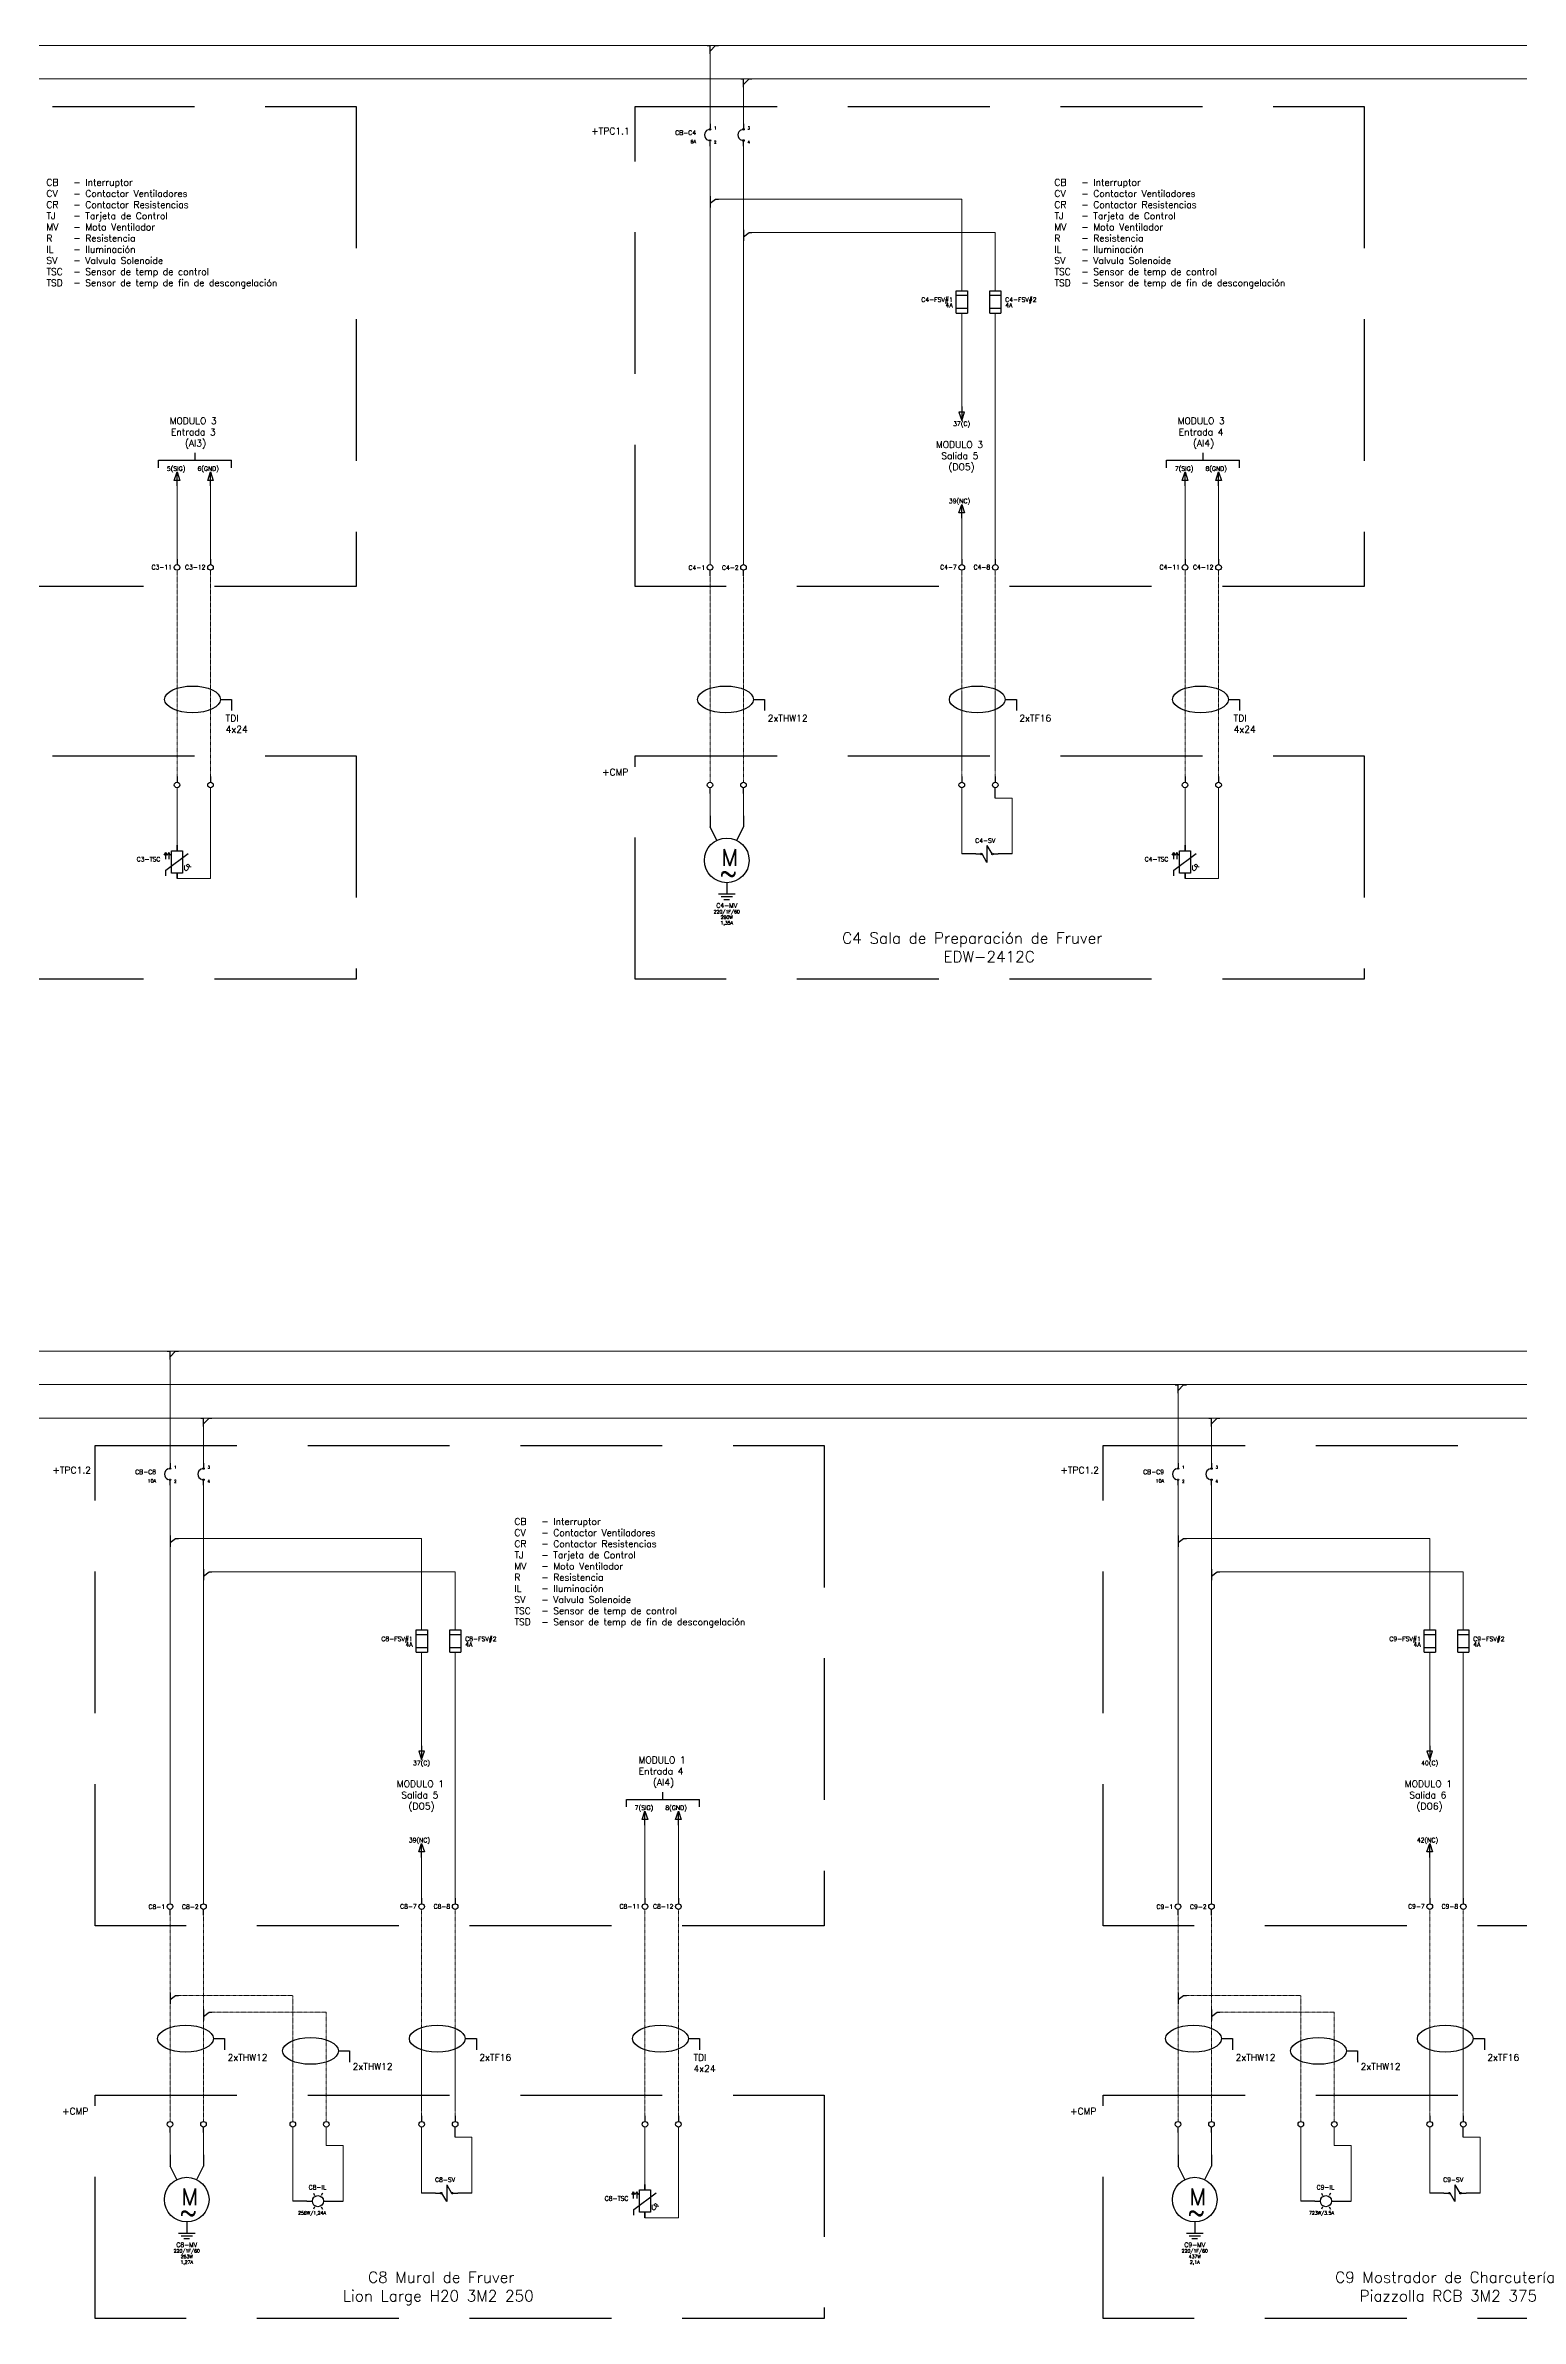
# Model space of a CAD drawing. Header units: inches. Extents: x 75782 to 87231, y -34126 to -18655.
# Drawn here: x 82946 to 84267, y -22416 to -20379 of the extents above; entities that cross this region are included whole.
import ezdxf
from ezdxf.enums import TextEntityAlignment as Align

# ---------------------------------------------------------------- set-up
doc = ezdxf.new("R2010")
doc.units = ezdxf.units.IN
doc.header["$MEASUREMENT"] = 0
doc.linetypes.add('DASHED', pattern=[19.05, 12.7, -6.35])
doc.linetypes.add('EPLANLINE7', pattern=[0])
for name, color, linetype, lineweight in [('A-Cable Belden', 9, 'Continuous', 18), ('A-Cables 220V', 6, 'Continuous', 18), ('SYMBOL', 2, 'Continuous', 25)]:
    doc.layers.add(name, color=color, linetype=linetype, lineweight=lineweight)
doc.layers.add('TEXTOS', color=7, linetype='Continuous')
doc.styles.get("Standard").update_dxf_attribs({"font": 'ROMANS.SHX'})

# ---------------------------------------------------------------- blocks, each defined once
blk = doc.blocks.new('Temperature sensor')
for p, q in [((-10, -22.5), (10, -7.5)), ((-10, -27.5), (-10, -22.5))]:
    blk.add_line(p, q)
for points in [[(0, 0), (0, 0), (0, -5), (0, -5)], [(-5, -5), (5, -5), (5, -25), (-5, -25)], [(0, -30), (0, -30), (0, -25), (0, -25)]]:
    blk.add_lwpolyline(points, close=True)
at = {"layer": 'SYMBOL', "color": 0, "linetype": 'EPLANLINE7', "lineweight": 25}
for p, q in [((-10.4, -6.5), (-11.9, -8.9)), ((-10.4, -6.5), (-10.4, -12.5)), ((-10.4, -6.5), (-8.9, -8.9)), ((-7.4, -6.5), (-7.4, -12.5))]:
    blk.add_line(p, q, dxfattribs=at)
at = {"layer": 'SYMBOL', "color": 0, "linetype": 'EPLANLINE7', "lineweight": 13}
for p, q in [((-7.4, -6.5), (-8.9, -8.9)), ((-7.4, -6.5), (-5.9, -8.9)), ((-7.4, -12.5), (-7.4, -12.5)), ((-7.4, -12.5), (-7.4, -12.5)), ((6.6, -18.3), (6.6, -21.9)), ((9.6, -17.1), (8.1, -18.3)), ((8.1, -18.3), (9.6, -19.5)), ((11.1, -18.3), (9.6, -17.1)), ((9.6, -21.9), (11.1, -18.3)), ((9.6, -19.5), (12.6, -19.5)), ((6.6, -21.9), (8.1, -23.1)), ((8.1, -23.1), (9.6, -21.9))]:
    blk.add_line(p, q, dxfattribs=at)
at = {"flags": 4}
blk.add_attdef('NAME', text='', height=4, dxfattribs=at).set_placement((-14.8, -14.6), align=Align.RIGHT)
blk = doc.blocks.new('Borne - arriba')
blk.add_line((0, 0), (0, -5))
blk.add_circle((0, -7.5), 2.5)
at = {"flags": 4}
blk.add_attdef('NAME', text='', height=4, dxfattribs=at).set_placement((-4.4, -9.3), align=Align.RIGHT)
blk.add_attdef('#', (4.6, -8.9), '', height=3, dxfattribs=at)
blk = doc.blocks.new('Arrow-up')
for p, q in [((-2.5, 5), (0, 12.5)), ((2.5, 5), (-2.5, 5)), ((0, 0), (0, 12.5)), ((0, 12.5), (2.5, 5))]:
    blk.add_line(p, q)
at = {"flags": 4}
blk.add_attdef('NAME', text='', height=4, dxfattribs=at).set_placement((7.5, 13.5), align=Align.RIGHT)
blk = doc.blocks.new('derivación inferior')
for p, q in [((-2.5, 0), (0, 0)), ((0, -7.5), (0, 0)), ((0, -5), (5, 0)), ((5, 0), (7.5, 0))]:
    blk.add_line(p, q)
blk = doc.blocks.new('2F Breaker')
for p, q in [((0, 0), (0, -4.3)), ((30, 0), (30, -4.3)), ((0, -20), (0, -15.7)), ((30, -20), (30, -15.7))]:
    blk.add_line(p, q)
for centre in [(0, -5), (0, -15), (30, -5), (30, -15)]:
    blk.add_circle(centre, 0.653)
for centre in [(0, -10), (30, -10)]:
    blk.add_arc(centre, 5, 110, 250)
for s, p in [('2', (3.6, -17.7)), ('1', (3.6, -5)), ('3', (33.6, -5)), ('4', (33.6, -17.7))]:
    blk.add_text(s, height=2.5).set_placement(p)
at = {"flags": 4}
for tag, height, p in [('FEATURES', 3, (-12.5, -17.5)), ('NAME', 4, (-12.5, -10))]:
    blk.add_attdef(tag, text='', height=height, dxfattribs=at).set_placement(p, align=Align.RIGHT)
blk = doc.blocks.new('2F motor')
for p, q in [((0, 0), (0, -10)), ((30, 0), (30, -10)), ((6.1, -22.1), (0, -10)), ((23.9, -22.1), (30, -10)), ((15, -60), (15, -70)), ((7.5, -70), (22.5, -70)), ((10, -72.5), (20, -72.5)), ((12.5, -75), (17.5, -75))]:
    blk.add_line(p, q)
blk.add_circle((15, -40), 20)
blk.add_text('M', height=15).set_placement((10, -45))
at = {"insert": (8.6, -43.8), "char_height": 15, "width": 78.304, "attachment_point": 1}
blk.add_mtext('{\\Fsimplex|c0;~}', dxfattribs=at)
at = {"flags": 4}
for tag, height, p in [('NAME', 4, (15, -82.5)), ('CURRENT', 3, (15, -97.5)), ('VOLTAJE', 3, (15, -87.5)), ('HP', 3, (15, -92.5))]:
    blk.add_attdef(tag, text='', height=height, dxfattribs=at).set_placement(p, align=Align.CENTER)
blk = doc.blocks.new('derivación a la derecha')
for p, q in [((0, 2.5), (0, -7.5)), ((0, -3.75), (5, 0)), ((5, 0), (7.5, 0))]:
    blk.add_line(p, q)
blk = doc.blocks.new('Arrow-down')
for p, q in [((0, 0), (0, -12.5)), ((2.5, -5), (-2.5, -5)), ((-2.5, -5), (0, -12.5)), ((0, -12.5), (2.5, -5))]:
    blk.add_line(p, q)
at = {"flags": 4}
blk.add_attdef('NAME', text='', height=4, dxfattribs=at).set_placement((7.5, -17.5), align=Align.RIGHT)
blk = doc.blocks.new('Fusible')
at = {"color": 0, "ltscale": 0.1}
for p, q in [((45791, 2917.9), (45791, 2937.9)), ((45791, 2937.9), (45801, 2937.9)), ((45791, 2933.9), (45801, 2933.9)), ((45801, 2937.9), (45801, 2917.9)), ((45801, 2921.9), (45791, 2921.9)), ((45791, 2917.9), (45801, 2917.9))]:
    blk.add_line(p, q, dxfattribs=at)
at = {"flags": 4}
for p in [(45787.9, 2927.9), (45787.9, 2922.9)]:
    blk.add_attdef('NAME', text='', height=4, dxfattribs=at).set_placement(p, align=Align.RIGHT)
blk = doc.blocks.new('fusible1')
at = {"color": 0, "ltscale": 0.1}
for p, q in [((45821, 2917.9), (45821, 2937.9)), ((45821, 2937.9), (45831, 2937.9)), ((45821, 2933.9), (45831, 2933.9)), ((45831, 2937.9), (45831, 2917.9)), ((45831, 2921.9), (45821, 2921.9)), ((45821, 2917.9), (45831, 2917.9))]:
    blk.add_line(p, q, dxfattribs=at)
at = {"flags": 4}
for p in [(45834.9, 2927.9), (45834.9, 2922.9)]:
    blk.add_attdef('NAME', p, '', height=4, dxfattribs=at)
blk = doc.blocks.new('Borne - abajo')
blk.add_line((0, 0), (0, 5))
blk.add_circle((0, 7.5), 2.5)
at = {"flags": 4}
blk.add_attdef('NAME', text='', height=4, dxfattribs=at).set_placement((-4.4, 5.3), align=Align.RIGHT)
blk.add_attdef('#', (4.6, 5.9), '', height=3, dxfattribs=at)
blk = doc.blocks.new('Solenoid Coil')
for p, q in [((0, 0), (4.3, 0)), ((10, -7.5), (5.7, 0)), ((10, 7.5), (10, -7.5)), ((10, 7.5), (14.3, 0)), ((15.7, 0), (20, 0))]:
    blk.add_line(p, q)
for centre in [(5, 0), (15, 0)]:
    blk.add_circle(centre, 0.704)
at = {"flags": 4}
for tag, height, p in [('NAME', 4, (17.5, 10)), ('PAGE', 3, (15, -17.5))]:
    blk.add_attdef(tag, text='', height=height, dxfattribs=at).set_placement(p, align=Align.RIGHT)
blk = doc.blocks.new('Pilot Light')
for p, q in [((-10, 0), (-5, 0)), ((-4.1, 7.1), (-3, 5.2)), ((4.1, 7.1), (3, 5.2)), ((5, 0), (10, 0)), ((-3, -5.2), (-4.1, -7.1)), ((3, -5.2), (4.1, -7.1))]:
    blk.add_line(p, q)
blk.add_circle((0, 0), 5)
at = {"flags": 4}
for tag, height, p in [('NAME', 4, (7.4, 10.4)), ('COLOR', 3, (7.2, -12.1))]:
    blk.add_attdef(tag, text='', height=height, dxfattribs=at).set_placement(p, align=Align.RIGHT)

msp = doc.modelspace()

# ---------------------------------------------------------------- linework, layer by layer
at = {"ltscale": 0.1}
for p, q in [((83047.1, -20757.2), (83047.1, -20750.5)), ((83047.1, -20750.5), (83112.6, -20750.5)), ((83079.9, -20750.5), (83079.9, -20743.8)), ((83112.6, -20757.2), (83112.6, -20750.5)), ((83950, -20757.2), (83950, -20750.5)), ((83950, -20750.5), (84015.6, -20750.5)), ((83982.8, -20750.5), (83982.8, -20743.8)), ((84015.6, -20757.2), (84015.6, -20750.5)), ((83102.7, -20964.8), (83112.7, -20964.8)), ((83112.7, -20964.8), (83112.7, -20974.8)), ((83580.1, -20964.8), (83590.1, -20964.8)), ((83590.1, -20964.8), (83590.1, -20974.8)), ((83805.6, -20964.8), (83815.6, -20964.8)), ((83805.6, -20964.8), (83815.6, -20964.8)), ((83815.6, -20964.8), (83815.6, -20974.8)), ((83815.6, -20964.8), (83815.6, -20974.8)), ((84005.6, -20964.8), (84015.6, -20964.8)), ((84015.6, -20964.8), (84015.6, -20974.8)), ((83796.7, -21053.3), (83796.7, -21044)), ((83466.3, -21957.2), (83466.3, -21950.5)), ((83466.3, -21950.5), (83531.8, -21950.5)), ((83499, -21950.5), (83499, -21943.8)), ((83531.8, -21957.2), (83531.8, -21950.5)), ((83096.4, -22164.8), (83106.4, -22164.8)), ((83106.4, -22164.8), (83106.4, -22174.8)), ((83208.4, -22175.8), (83218.4, -22175.8)), ((83218.4, -22175.8), (83218.4, -22185.8)), ((83321.9, -22164.8), (83331.9, -22164.8)), ((83321.9, -22164.8), (83331.9, -22164.8)), ((83331.9, -22164.8), (83331.9, -22174.8)), ((83331.9, -22164.8), (83331.9, -22174.8)), ((83521.9, -22164.8), (83531.9, -22164.8)), ((83531.9, -22164.8), (83531.9, -22174.8)), ((83999.3, -22164.8), (84009.3, -22164.8)), ((84009.3, -22164.8), (84009.3, -22174.8)), ((84111.3, -22175.8), (84121.3, -22175.8)), ((84121.3, -22175.8), (84121.3, -22185.8)), ((84224.8, -22164.8), (84234.8, -22164.8)), ((84224.8, -22164.8), (84234.8, -22164.8)), ((84234.8, -22164.8), (84234.8, -22174.8)), ((84234.8, -22164.8), (84234.8, -22174.8)), ((83312.9, -22253.2), (83312.9, -22244)), ((84215.9, -22253.2), (84215.9, -22244))]:
    msp.add_line(p, q, dxfattribs=at)
for p, q in [((83063.8, -21034), (83063.8, -21039)), ((83093.8, -21034), (83093.8, -21039)), ((83766.7, -21034), (83766.7, -21039)), ((83796.7, -21034), (83796.7, -21039)), ((83966.7, -21034), (83966.7, -21039)), ((83996.7, -21034), (83996.7, -21039)), ((83541.2, -21049), (83541.2, -21044)), ((83571.2, -21049), (83571.2, -21044)), ((83779.2, -21103.3), (83766.7, -21103.3)), ((83811.7, -21103.3), (83799.2, -21103.3)), ((83282.9, -22234), (83282.9, -22239)), ((83312.9, -22234), (83312.9, -22239)), ((83482.9, -22234), (83482.9, -22239)), ((83512.9, -22234), (83512.9, -22239)), ((84185.9, -22234), (84185.9, -22239)), ((84215.9, -22234), (84215.9, -22239)), ((83057.5, -22249), (83057.5, -22244)), ((83087.5, -22249), (83087.5, -22244)), ((83960.4, -22249), (83960.4, -22244)), ((83990.4, -22249), (83990.4, -22244)), ((83180, -22310.4), (83167.5, -22310.4)), ((83200, -22310.4), (83212.5, -22310.4)), ((83295.4, -22303.2), (83282.9, -22303.2)), ((83327.9, -22303.2), (83315.4, -22303.2)), ((84082.9, -22310.4), (84070.4, -22310.4)), ((84102.9, -22310.4), (84115.4, -22310.4)), ((84198.4, -22303.2), (84185.9, -22303.2)), ((84230.9, -22303.2), (84218.4, -22303.2))]:
    msp.add_line(p, q)
at = {"linetype": 'DASHED', "ltscale": 10}
for points in [[(82571.3, -20433.5), (83224.2, -20433.5), (83224.2, -20863.7), (82571.3, -20863.7)], [(83474.2, -20433.5), (84127.1, -20433.5), (84127.1, -20863.7), (83474.2, -20863.7)], [(82571.3, -21015.4), (83224.2, -21015.3), (83224.2, -21215.6), (82571.3, -21215.6)], [(83474.2, -21015.4), (84127.1, -21015.3), (84127.1, -21215.6), (83474.2, -21215.6)], [(82990.4, -21633.4), (83643.4, -21633.4), (83643.4, -22063.7), (82990.4, -22063.7)], [(83893.4, -21633.4), (84546.3, -21633.4), (84546.3, -22063.7), (83893.4, -22063.7)], [(82990.4, -22215.3), (83643.4, -22215.3), (83643.4, -22415.6), (82990.4, -22415.6)], [(83893.4, -22215.3), (84546.3, -22215.3), (84546.3, -22415.6), (83893.4, -22415.6)]]:
    msp.add_lwpolyline(points, close=True, dxfattribs=at)
for centre in [(83063.8, -21041.5), (83093.8, -21041.5), (83541.2, -21041.5), (83571.2, -21041.5), (83766.7, -21041.5), (83766.7, -21041.5), (83766.7, -21041.5), (83796.7, -21041.5), (83796.7, -21041.5), (83796.7, -21041.5), (83966.7, -21041.5), (83996.7, -21041.5), (83057.5, -22241.5), (83087.5, -22241.5), (83167.5, -22241.5), (83197.5, -22241.5), (83282.9, -22241.5), (83282.9, -22241.5), (83282.9, -22241.5), (83312.9, -22241.5), (83312.9, -22241.5), (83312.9, -22241.5), (83482.9, -22241.5), (83512.9, -22241.5), (83960.4, -22241.5), (83990.4, -22241.5), (84070.4, -22241.5), (84100.4, -22241.5), (84185.9, -22241.5), (84185.9, -22241.5), (84185.9, -22241.5), (84215.9, -22241.5), (84215.9, -22241.5), (84215.9, -22241.5)]:
    msp.add_circle(centre, 2.5)
at = {"ltscale": 0.1}
for centre in [(83077.7, -20964.8), (83555.1, -20964.8), (83780.6, -20964.8), (83980.6, -20964.8), (83071.4, -22164.8), (83296.9, -22164.8), (83496.9, -22164.8), (83974.3, -22164.8), (84199.8, -22164.8), (83183.4, -22175.8), (84086.3, -22175.8)]:
    msp.add_ellipse(centre, major_axis=(-25, 0), ratio=0.48, dxfattribs=at)
at = {"layer": 'A-Cable Belden'}
for p, q in [((83063.8, -20844), (83063.8, -20773.5)), ((83093.8, -20773.5), (83093.8, -20844)), ((83966.7, -20844), (83966.7, -20773.5)), ((83996.7, -20773.5), (83996.7, -20844)), ((83063.8, -21097.9), (83063.8, -21044)), ((83093.8, -21044), (83093.8, -21125.4)), ((83966.7, -21097.9), (83966.7, -21044)), ((83996.7, -21044), (83996.7, -21125.4)), ((83093.8, -21125.4), (83063.8, -21125.4)), ((83996.7, -21125.4), (83966.7, -21125.4)), ((83482.9, -22044), (83482.9, -21973.4)), ((83512.9, -21973.4), (83512.9, -22044)), ((83482.9, -22297.9), (83482.9, -22244)), ((83512.9, -22244), (83512.9, -22325.4)), ((83512.9, -22325.4), (83482.9, -22325.4))]:
    msp.add_line(p, q, dxfattribs=at)
at = {"layer": 'A-Cable Belden', "linetype": 'DASHED', "ltscale": 0.01}
for p, q in [((83063.8, -20849), (83063.8, -21034)), ((83093.8, -20849), (83093.8, -21034)), ((83966.7, -20849), (83966.7, -21034)), ((83996.7, -20849), (83996.7, -21034)), ((83482.9, -22049), (83482.9, -22234)), ((83512.9, -22049), (83512.9, -22234))]:
    msp.add_line(p, q, dxfattribs=at)
at = {"layer": 'A-Cables 220V'}
for p, q in [((80462.9, -20378.8), (84444.2, -20378.8)), ((83541.2, -20449), (83541.2, -20378.8)), ((80462.9, -20408.8), (84474.2, -20408.8)), ((83571.2, -20449), (83571.2, -20408.8)), ((83541.2, -20469), (83541.2, -20514)), ((83571.2, -20469), (83571.2, -20544)), ((83541.2, -20524), (83541.2, -20844)), ((83548.7, -20516.5), (83766.7, -20516.5)), ((83766.7, -20516.5), (83766.7, -20598.6)), ((83578.7, -20546.5), (83796.7, -20546.5)), ((83796.7, -20546.5), (83796.7, -20598.6)), ((83571.2, -20554), (83571.2, -20844)), ((83766.7, -20618.6), (83766.7, -20702.3)), ((83796.7, -20618.6), (83796.7, -20844)), ((83766.7, -20802.5), (83766.7, -20844)), ((83541.2, -21044), (83541.2, -21069)), ((83571.2, -21044), (83571.2, -21069)), ((83766.7, -21044), (83766.7, -21103.3)), ((83811.7, -21053.3), (83796.7, -21053.3)), ((83811.7, -21103.3), (83811.7, -21053.3)), ((80133, -21548.8), (86791.7, -21548.8)), ((83057.5, -21649), (83057.5, -21548.8)), ((80163, -21578.8), (86791.7, -21578.8)), ((83960.4, -21649), (83960.4, -21578.9)), ((80193, -21608.8), (86791.7, -21608.8)), ((83087.5, -21649), (83087.5, -21608.8)), ((83990.4, -21649), (83990.4, -21608.9)), ((83057.5, -21669), (83057.5, -21714)), ((83087.5, -21669), (83087.5, -21744)), ((83960.4, -21669), (83960.4, -21714)), ((83990.4, -21669), (83990.4, -21744)), ((83057.5, -21724), (83057.5, -22044)), ((83065, -21716.5), (83282.9, -21716.5)), ((83282.9, -21716.5), (83282.9, -21798.6)), ((83960.4, -21724), (83960.4, -22044)), ((83967.9, -21716.5), (84185.9, -21716.5)), ((84185.9, -21716.5), (84185.9, -21798.6)), ((83095, -21746.5), (83312.9, -21746.5)), ((83312.9, -21746.5), (83312.9, -21798.6)), ((83997.9, -21746.5), (84215.9, -21746.5)), ((84215.9, -21746.5), (84215.9, -21798.6)), ((83087.5, -21754), (83087.5, -22044)), ((83990.4, -21754), (83990.4, -22044)), ((83282.9, -21818.6), (83282.9, -21902.3)), ((83312.9, -21818.6), (83312.9, -22044)), ((84185.9, -21818.6), (84185.9, -21902.3)), ((84215.9, -21818.6), (84215.9, -22044)), ((83282.9, -22002.4), (83282.9, -22044)), ((84185.9, -22002.4), (84185.9, -22044)), ((83057.5, -22244), (83057.5, -22269)), ((83087.5, -22244), (83087.5, -22269)), ((83167.5, -22244), (83167.5, -22310.4)), ((83197.5, -22244), (83197.5, -22260.4)), ((83212.5, -22260.4), (83197.5, -22260.4)), ((83212.5, -22310.4), (83212.5, -22260.4)), ((83282.9, -22244), (83282.9, -22303.2)), ((83327.9, -22253.2), (83312.9, -22253.2)), ((83327.9, -22303.2), (83327.9, -22253.2)), ((83960.4, -22244), (83960.4, -22269)), ((83990.4, -22244), (83990.4, -22269)), ((84070.4, -22244), (84070.4, -22310.4)), ((84100.4, -22244), (84100.4, -22260.4)), ((84115.4, -22260.4), (84100.4, -22260.4)), ((84115.4, -22310.4), (84115.4, -22260.4)), ((84185.9, -22244), (84185.9, -22303.2)), ((84230.9, -22253.2), (84215.9, -22253.2)), ((84230.9, -22303.2), (84230.9, -22253.2))]:
    msp.add_line(p, q, dxfattribs=at)
at = {"layer": 'A-Cables 220V', "linetype": 'DASHED', "ltscale": 0.01}
for p, q in [((83541.2, -20849), (83541.2, -21039)), ((83571.2, -20849), (83571.2, -21039)), ((83766.7, -20849), (83766.7, -21034)), ((83766.7, -20849), (83766.7, -21039)), ((83796.7, -20849), (83796.7, -21039)), ((83766.7, -20957.7), (83766.7, -21026.9)), ((83796.7, -20957.7), (83796.7, -21026.9)), ((83057.5, -22049), (83057.5, -22239)), ((83087.5, -22049), (83087.5, -22239)), ((83282.9, -22049), (83282.9, -22234)), ((83282.9, -22049), (83282.9, -22239)), ((83312.9, -22049), (83312.9, -22239)), ((83960.4, -22049), (83960.4, -22239)), ((83990.4, -22049), (83990.4, -22239)), ((84185.9, -22049), (84185.9, -22234)), ((84185.9, -22049), (84185.9, -22239)), ((84215.9, -22049), (84215.9, -22239)), ((83167.5, -22126.1), (83065, -22126.1)), ((83167.5, -22126.1), (83167.5, -22239)), ((84070.4, -22126.1), (83967.9, -22126.1)), ((84070.4, -22126.1), (84070.4, -22239)), ((83197.5, -22141.1), (83095, -22141.1)), ((83197.5, -22141.1), (83197.5, -22239)), ((83282.9, -22157.7), (83282.9, -22226.8)), ((83312.9, -22157.7), (83312.9, -22226.8)), ((84100.4, -22141.1), (83997.9, -22141.1)), ((84100.4, -22141.1), (84100.4, -22239)), ((84185.9, -22157.7), (84185.9, -22226.8)), ((84215.9, -22157.7), (84215.9, -22226.8))]:
    msp.add_line(p, q, dxfattribs=at)

# ---------------------------------------------------------------- block references
for name, p in [('derivación inferior', (83541.2, -20378.8)), ('derivación inferior', (83571.2, -20408.8)), ('derivación a la derecha', (83541.2, -20516.5)), ('derivación a la derecha', (83571.2, -20546.5)), ('derivación inferior', (83057.5, -21548.8)), ('derivación inferior', (83960.4, -21578.9)), ('derivación inferior', (83087.5, -21608.8)), ('derivación inferior', (83990.4, -21608.9)), ('derivación a la derecha', (83057.5, -21716.5)), ('derivación a la derecha', (83960.4, -21716.5)), ('derivación a la derecha', (83087.5, -21746.5)), ('derivación a la derecha', (83990.4, -21746.5)), ('derivación a la derecha', (83057.5, -22126.1)), ('derivación a la derecha', (83087.5, -22141.1)), ('derivación a la derecha', (83960.4, -22126.1)), ('derivación a la derecha', (83990.4, -22141.1))]:
    msp.add_blockref(name, p)
ref = msp.add_blockref('2F Breaker', (83541.2, -20449))
ref.add_attrib('NAME', 'CB-C4', dxfattribs={"height": 4}).set_placement((83528.7, -20459), align=Align.RIGHT)
ref.add_attrib('FEATURES', '6A', dxfattribs={"height": 3}).set_placement((83528.7, -20466.5), align=Align.RIGHT)
at = {"color": 0}
ref = msp.add_blockref('Fusible', (37970.7, -23536.5), dxfattribs=at)
ref.add_attrib('NAME', 'C4-FSV#1', dxfattribs={"height": 4}).set_placement((83758.6, -20608.6), align=Align.RIGHT)
ref.add_attrib('NAME', '4A', dxfattribs={"height": 4}).set_placement((83758.6, -20613.6), align=Align.RIGHT)
ref = msp.add_blockref('fusible1', (37970.7, -23536.5), dxfattribs=at)
ref.add_attrib('NAME', 'C4-FSV#2', (83805.6, -20608.6), dxfattribs={"height": 4})
ref.add_attrib('NAME', '4A', (83805.6, -20613.6), dxfattribs={"height": 4})
ref = msp.add_blockref('Arrow-down', (83766.7, -20702.3))
ref.add_attrib('NAME', '37(C)', dxfattribs={"height": 4}).set_placement((83774.2, -20719.8), align=Align.RIGHT)
ref = msp.add_blockref('Arrow-up', (83063.8, -20773.5))
ref.add_attrib('NAME', '5(SIG)', dxfattribs={"height": 4}).set_placement((83071.3, -20760), align=Align.RIGHT)
ref = msp.add_blockref('Arrow-up', (83093.8, -20773.5))
ref.add_attrib('NAME', '6(GND)', dxfattribs={"height": 4}).set_placement((83101.3, -20760), align=Align.RIGHT)
ref = msp.add_blockref('Arrow-up', (83966.7, -20773.5))
ref.add_attrib('NAME', '7(SIG)', dxfattribs={"height": 4}).set_placement((83974.2, -20760), align=Align.RIGHT)
ref = msp.add_blockref('Arrow-up', (83996.7, -20773.5))
ref.add_attrib('NAME', '8(GND)', dxfattribs={"height": 4}).set_placement((84004.2, -20760), align=Align.RIGHT)
ref = msp.add_blockref('Arrow-up', (83766.7, -20802.5))
ref.add_attrib('NAME', '39(NC)', dxfattribs={"height": 4}).set_placement((83774.2, -20789), align=Align.RIGHT)
ref = msp.add_blockref('Borne - arriba', (83063.8, -20839))
ref.add_attrib('NAME', 'C3-11', dxfattribs={"height": 4}).set_placement((83059.3, -20848.3), align=Align.RIGHT)
ref = msp.add_blockref('Borne - arriba', (83093.8, -20839))
ref.add_attrib('NAME', 'C3-12', dxfattribs={"height": 4}).set_placement((83089.3, -20848.3), align=Align.RIGHT)
ref = msp.add_blockref('Borne - abajo', (83541.2, -20854))
ref.add_attrib('NAME', 'C4-1', dxfattribs={"height": 4}).set_placement((83536.8, -20848.7), align=Align.RIGHT)
ref = msp.add_blockref('Borne - abajo', (83571.2, -20854))
ref.add_attrib('NAME', 'C4-2', dxfattribs={"height": 4}).set_placement((83566.8, -20848.7), align=Align.RIGHT)
ref = msp.add_blockref('Borne - arriba', (83766.7, -20839))
ref.add_attrib('NAME', 'C4-7', dxfattribs={"height": 4}).set_placement((83762.2, -20848.3), align=Align.RIGHT)
ref = msp.add_blockref('Borne - arriba', (83796.7, -20839))
ref.add_attrib('NAME', 'C4-8', dxfattribs={"height": 4}).set_placement((83792.2, -20848.3), align=Align.RIGHT)
ref = msp.add_blockref('Borne - arriba', (83966.7, -20839))
ref.add_attrib('NAME', 'C4-11', dxfattribs={"height": 4}).set_placement((83962.2, -20848.3), align=Align.RIGHT)
ref = msp.add_blockref('Borne - arriba', (83996.7, -20839))
ref.add_attrib('NAME', 'C4-12', dxfattribs={"height": 4}).set_placement((83992.2, -20848.3), align=Align.RIGHT)
ref = msp.add_blockref('2F motor', (83541.2, -21069))
ref.add_attrib('CURRENT', '1,35A', dxfattribs={"height": 3}).set_placement((83556.2, -21166.5), align=Align.CENTER)
ref.add_attrib('HP', '280W', dxfattribs={"height": 3}).set_placement((83556.2, -21161.5), align=Align.CENTER)
ref.add_attrib('VOLTAJE', '220/1F/60', dxfattribs={"height": 3}).set_placement((83556.2, -21156.5), align=Align.CENTER)
ref.add_attrib('NAME', 'C4-MV', dxfattribs={"height": 4}).set_placement((83556.2, -21151.5), align=Align.CENTER)
ref = msp.add_blockref('Temperature sensor', (83063.8, -21095.4))
ref.add_attrib('NAME', 'C3-TSC', dxfattribs={"height": 4}).set_placement((83048.9, -21110), align=Align.RIGHT)
ref = msp.add_blockref('Solenoid Coil', (83779.2, -21103.3))
ref.add_attrib('NAME', 'C4-SV', dxfattribs={"height": 4}).set_placement((83796.7, -21093.3), align=Align.RIGHT)
ref = msp.add_blockref('Temperature sensor', (83966.7, -21095.4))
ref.add_attrib('NAME', 'C4-TSC', dxfattribs={"height": 4}).set_placement((83951.8, -21110), align=Align.RIGHT)
ref = msp.add_blockref('2F Breaker', (83057.5, -21649))
ref.add_attrib('NAME', 'CB-C8', dxfattribs={"height": 4}).set_placement((83045, -21659), align=Align.RIGHT)
ref.add_attrib('FEATURES', '10A', dxfattribs={"height": 3}).set_placement((83045, -21666.5), align=Align.RIGHT)
ref = msp.add_blockref('2F Breaker', (83960.4, -21649))
ref.add_attrib('NAME', 'CB-C9', dxfattribs={"height": 4}).set_placement((83947.9, -21659), align=Align.RIGHT)
ref.add_attrib('FEATURES', '10A', dxfattribs={"height": 3}).set_placement((83947.9, -21666.5), align=Align.RIGHT)
ref = msp.add_blockref('Fusible', (37487, -24736.5), dxfattribs=at)
ref.add_attrib('NAME', 'C8-FSV#1', dxfattribs={"height": 4}).set_placement((83274.9, -21808.6), align=Align.RIGHT)
ref.add_attrib('NAME', '4A', dxfattribs={"height": 4}).set_placement((83274.9, -21813.6), align=Align.RIGHT)
ref = msp.add_blockref('fusible1', (37487, -24736.5), dxfattribs=at)
ref.add_attrib('NAME', 'C8-FSV#2', (83321.9, -21808.6), dxfattribs={"height": 4})
ref.add_attrib('NAME', '4A', (83321.9, -21813.6), dxfattribs={"height": 4})
ref = msp.add_blockref('Fusible', (38389.9, -24736.5), dxfattribs=at)
ref.add_attrib('NAME', 'C9-FSV#1', dxfattribs={"height": 4}).set_placement((84177.8, -21808.6), align=Align.RIGHT)
ref.add_attrib('NAME', '4A', dxfattribs={"height": 4}).set_placement((84177.8, -21813.6), align=Align.RIGHT)
ref = msp.add_blockref('fusible1', (38389.9, -24736.5), dxfattribs=at)
ref.add_attrib('NAME', 'C9-FSV#2', (84224.8, -21808.6), dxfattribs={"height": 4})
ref.add_attrib('NAME', '4A', (84224.8, -21813.6), dxfattribs={"height": 4})
ref = msp.add_blockref('Arrow-down', (83282.9, -21902.3))
ref.add_attrib('NAME', '37(C)', dxfattribs={"height": 4}).set_placement((83290.4, -21919.8), align=Align.RIGHT)
ref = msp.add_blockref('Arrow-down', (84185.9, -21902.3))
ref.add_attrib('NAME', '40(C)', dxfattribs={"height": 4}).set_placement((84193.4, -21919.8), align=Align.RIGHT)
ref = msp.add_blockref('Arrow-up', (83482.9, -21973.4))
ref.add_attrib('NAME', '7(SIG)', dxfattribs={"height": 4}).set_placement((83490.4, -21959.9), align=Align.RIGHT)
ref = msp.add_blockref('Arrow-up', (83512.9, -21973.4))
ref.add_attrib('NAME', '8(GND)', dxfattribs={"height": 4}).set_placement((83520.4, -21959.9), align=Align.RIGHT)
ref = msp.add_blockref('Arrow-up', (83282.9, -22002.4))
ref.add_attrib('NAME', '39(NC)', dxfattribs={"height": 4}).set_placement((83290.4, -21988.9), align=Align.RIGHT)
ref = msp.add_blockref('Arrow-up', (84185.9, -22002.4))
ref.add_attrib('NAME', '42(NC)', dxfattribs={"height": 4}).set_placement((84193.4, -21988.9), align=Align.RIGHT)
ref = msp.add_blockref('Borne - abajo', (83057.5, -22054))
ref.add_attrib('NAME', 'C8-1', dxfattribs={"height": 4}).set_placement((83053.1, -22048.6), align=Align.RIGHT)
ref = msp.add_blockref('Borne - abajo', (83087.5, -22054))
ref.add_attrib('NAME', 'C8-2', dxfattribs={"height": 4}).set_placement((83083.1, -22048.6), align=Align.RIGHT)
ref = msp.add_blockref('Borne - arriba', (83282.9, -22039))
ref.add_attrib('NAME', 'C8-7', dxfattribs={"height": 4}).set_placement((83278.5, -22048.3), align=Align.RIGHT)
ref = msp.add_blockref('Borne - arriba', (83312.9, -22039))
ref.add_attrib('NAME', 'C8-8', dxfattribs={"height": 4}).set_placement((83308.5, -22048.3), align=Align.RIGHT)
ref = msp.add_blockref('Borne - arriba', (83482.9, -22039))
ref.add_attrib('NAME', 'C8-11', dxfattribs={"height": 4}).set_placement((83478.5, -22048.3), align=Align.RIGHT)
ref = msp.add_blockref('Borne - arriba', (83512.9, -22039))
ref.add_attrib('NAME', 'C8-12', dxfattribs={"height": 4}).set_placement((83508.5, -22048.3), align=Align.RIGHT)
ref = msp.add_blockref('Borne - abajo', (83960.4, -22054))
ref.add_attrib('NAME', 'C9-1', dxfattribs={"height": 4}).set_placement((83956, -22048.6), align=Align.RIGHT)
ref = msp.add_blockref('Borne - abajo', (83990.4, -22054))
ref.add_attrib('NAME', 'C9-2', dxfattribs={"height": 4}).set_placement((83986, -22048.6), align=Align.RIGHT)
ref = msp.add_blockref('Borne - arriba', (84185.9, -22039))
ref.add_attrib('NAME', 'C9-7', dxfattribs={"height": 4}).set_placement((84181.4, -22048.3), align=Align.RIGHT)
ref = msp.add_blockref('Borne - arriba', (84215.9, -22039))
ref.add_attrib('NAME', 'C9-8', dxfattribs={"height": 4}).set_placement((84211.4, -22048.3), align=Align.RIGHT)
ref = msp.add_blockref('2F motor', (83057.5, -22269))
ref.add_attrib('CURRENT', '1,27A', dxfattribs={"height": 3}).set_placement((83072.5, -22366.5), align=Align.CENTER)
ref.add_attrib('HP', '263W', dxfattribs={"height": 3}).set_placement((83072.5, -22361.5), align=Align.CENTER)
ref.add_attrib('VOLTAJE', '220/1F/60', dxfattribs={"height": 3}).set_placement((83072.5, -22356.5), align=Align.CENTER)
ref.add_attrib('NAME', 'C8-MV', dxfattribs={"height": 4}).set_placement((83072.5, -22351.5), align=Align.CENTER)
ref = msp.add_blockref('2F motor', (83960.4, -22269))
ref.add_attrib('CURRENT', '2,1A', dxfattribs={"height": 3}).set_placement((83975.4, -22366.5), align=Align.CENTER)
ref.add_attrib('HP', '437W', dxfattribs={"height": 3}).set_placement((83975.4, -22361.5), align=Align.CENTER)
ref.add_attrib('VOLTAJE', '220/1F/60', dxfattribs={"height": 3}).set_placement((83975.4, -22356.5), align=Align.CENTER)
ref.add_attrib('NAME', 'C9-MV', dxfattribs={"height": 4}).set_placement((83975.4, -22351.5), align=Align.CENTER)
ref = msp.add_blockref('Pilot Light', (83190, -22310.4))
ref.add_attrib('NAME', 'C8-IL', dxfattribs={"height": 4}).set_placement((83197.4, -22300), align=Align.RIGHT)
ref.add_attrib('COLOR', '258W/1,24A', dxfattribs={"height": 3}).set_placement((83197.2, -22322.5), align=Align.RIGHT)
ref = msp.add_blockref('Solenoid Coil', (83295.4, -22303.2))
ref.add_attrib('NAME', 'C8-SV', dxfattribs={"height": 4}).set_placement((83312.9, -22293.2), align=Align.RIGHT)
ref = msp.add_blockref('Temperature sensor', (83482.9, -22295.4))
ref.add_attrib('NAME', 'C8-TSC', dxfattribs={"height": 4}).set_placement((83468.1, -22310), align=Align.RIGHT)
ref = msp.add_blockref('Pilot Light', (84092.9, -22310.4))
ref.add_attrib('NAME', 'C9-IL', dxfattribs={"height": 4}).set_placement((84100.3, -22300), align=Align.RIGHT)
ref.add_attrib('COLOR', '723W/3.5A', dxfattribs={"height": 3}).set_placement((84100.1, -22322.5), align=Align.RIGHT)
ref = msp.add_blockref('Solenoid Coil', (84198.4, -22303.2))
ref.add_attrib('NAME', 'C9-SV', dxfattribs={"height": 4}).set_placement((84215.9, -22293.2), align=Align.RIGHT)

# ---------------------------------------------------------------- texts
at = {"layer": 'TEXTOS', "char_height": 6, "attachment_point": 1}
for s, width, insert in [('+TPC1.1', 26.886, (83434.8, -20452.5)), ('CB^I- Interruptor\\PCV^I- Contactor Ventiladores\\PCR^I- Contactor Resistencias\\PTJ^I- Tarjeta de Control\\PMV^I- Moto Ventilador\\PR^I- Resistencia\\PIL^I- Iluminación\\PSV^I- Valvula Solenoide\\PTSC^I- Sensor de temp de control\\PTSD^I- Sensor de temp de fin de descongelación', 252.141, (82946.8, -20498.5)), ('CB^I- Interruptor\\PCV^I- Contactor Ventiladores\\PCR^I- Contactor Resistencias\\PTJ^I- Tarjeta de Control\\PMV^I- Moto Ventilador\\PR^I- Resistencia\\PIL^I- Iluminación\\PSV^I- Valvula Solenoide\\PTSC^I- Sensor de temp de control\\PTSD^I- Sensor de temp de fin de descongelación', 252.141, (83849.7, -20498.5)), ('\\pi102.93;MODULO 3\\P\\pi104.07;Entrada 3\\P\\pi116.64;(AI3)', 252.141, (82954.2, -20712.2)), ('\\pi102.93;MODULO 3\\P\\pi103.93;Entrada 4\\P\\pi116.64;(AI4)', 252.141, (83857.1, -20712.2)), ('\\pi102.93;MODULO 3\\P\\pi107.78;Salida 5\\P\\pi114.21;(DO5)', 252.141, (83640.6, -20733.5)), ('TDI\\P4x24', 128.511, (83107.3, -20978.6)), ('2xTHW12', 128.511, (83592.9, -20978.6)), ('2xTF16', 128.511, (83818.3, -20978.6)), ('TDI\\P4x24', 128.511, (84010.2, -20978.6)), ('+CMP', 26.886, (83444.5, -21026.9)), ('+TPC1.2', 26.886, (82952.2, -21652.4)), ('+TPC1.2', 26.886, (83855.1, -21652.4)), ('CB^I- Interruptor\\PCV^I- Contactor Ventiladores\\PCR^I- Contactor Resistencias\\PTJ^I- Tarjeta de Control\\PMV^I- Moto Ventilador\\PR^I- Resistencia\\PIL^I- Iluminación\\PSV^I- Valvula Solenoide\\PTSC^I- Sensor de temp de control\\PTSD^I- Sensor de temp de fin de descongelación', 252.141, (83366, -21698.4)), ('\\pi103.78;MODULO 1\\P\\pi103.93;Entrada 4\\P\\pi116.64;(AI4)', 252.141, (83373.4, -21912.1)), ('\\pi103.78;MODULO 1\\P\\pi107.78;Salida 5\\P\\pi114.21;(DO5)', 252.141, (83156.9, -21933.5)), ('\\pi103.78;MODULO 1\\P\\pi107.78;Salida 6\\P\\pi114.21;(DO6)', 252.141, (84059.8, -21933.5)), ('2xTHW12', 128.511, (83109.1, -22178.6)), ('2xTF16', 128.511, (83334.6, -22178.6)), ('TDI\\P4x24', 128.511, (83526.4, -22178.6)), ('2xTHW12', 128.511, (84012, -22178.6)), ('2xTF16', 128.511, (84237.5, -22178.6)), ('2xTHW12', 128.511, (83221.1, -22186.7)), ('2xTHW12', 128.511, (84124, -22186.7)), ('+CMP', 26.886, (82960.8, -22226.8)), ('+CMP', 26.886, (83863.7, -22226.8))]:
    msp.add_mtext_dynamic_manual_height_columns(s, width=width, gutter_width=1250, heights=[0], dxfattribs=dict(at, insert=insert))
at = {"layer": 'TEXTOS', "linetype": 'DASHED', "ltscale": 0.1, "char_height": 10, "attachment_point": 1}
for s, insert in [('\\pi119.06;C4 Sala de Preparación de Fruver\\P\\pi209.77;EDW-2412C', (83540.5, -21173.6)), ('\\pi178.1;C8 Mural de Fruver\\P\\pi155.49;Lion Large H20 3M2 250', (83056.8, -22373.6)), ('\\pi141.44;C9 Mostrador de Charcutería\\P\\pi163.34;Piazzolla RCB 3M2 375', (83959.7, -22373.6))]:
    msp.add_mtext_dynamic_manual_height_columns(s, width=507.162, gutter_width=1250, heights=[0], dxfattribs=dict(at, insert=insert))

doc.saveas('drawing.dxf')
